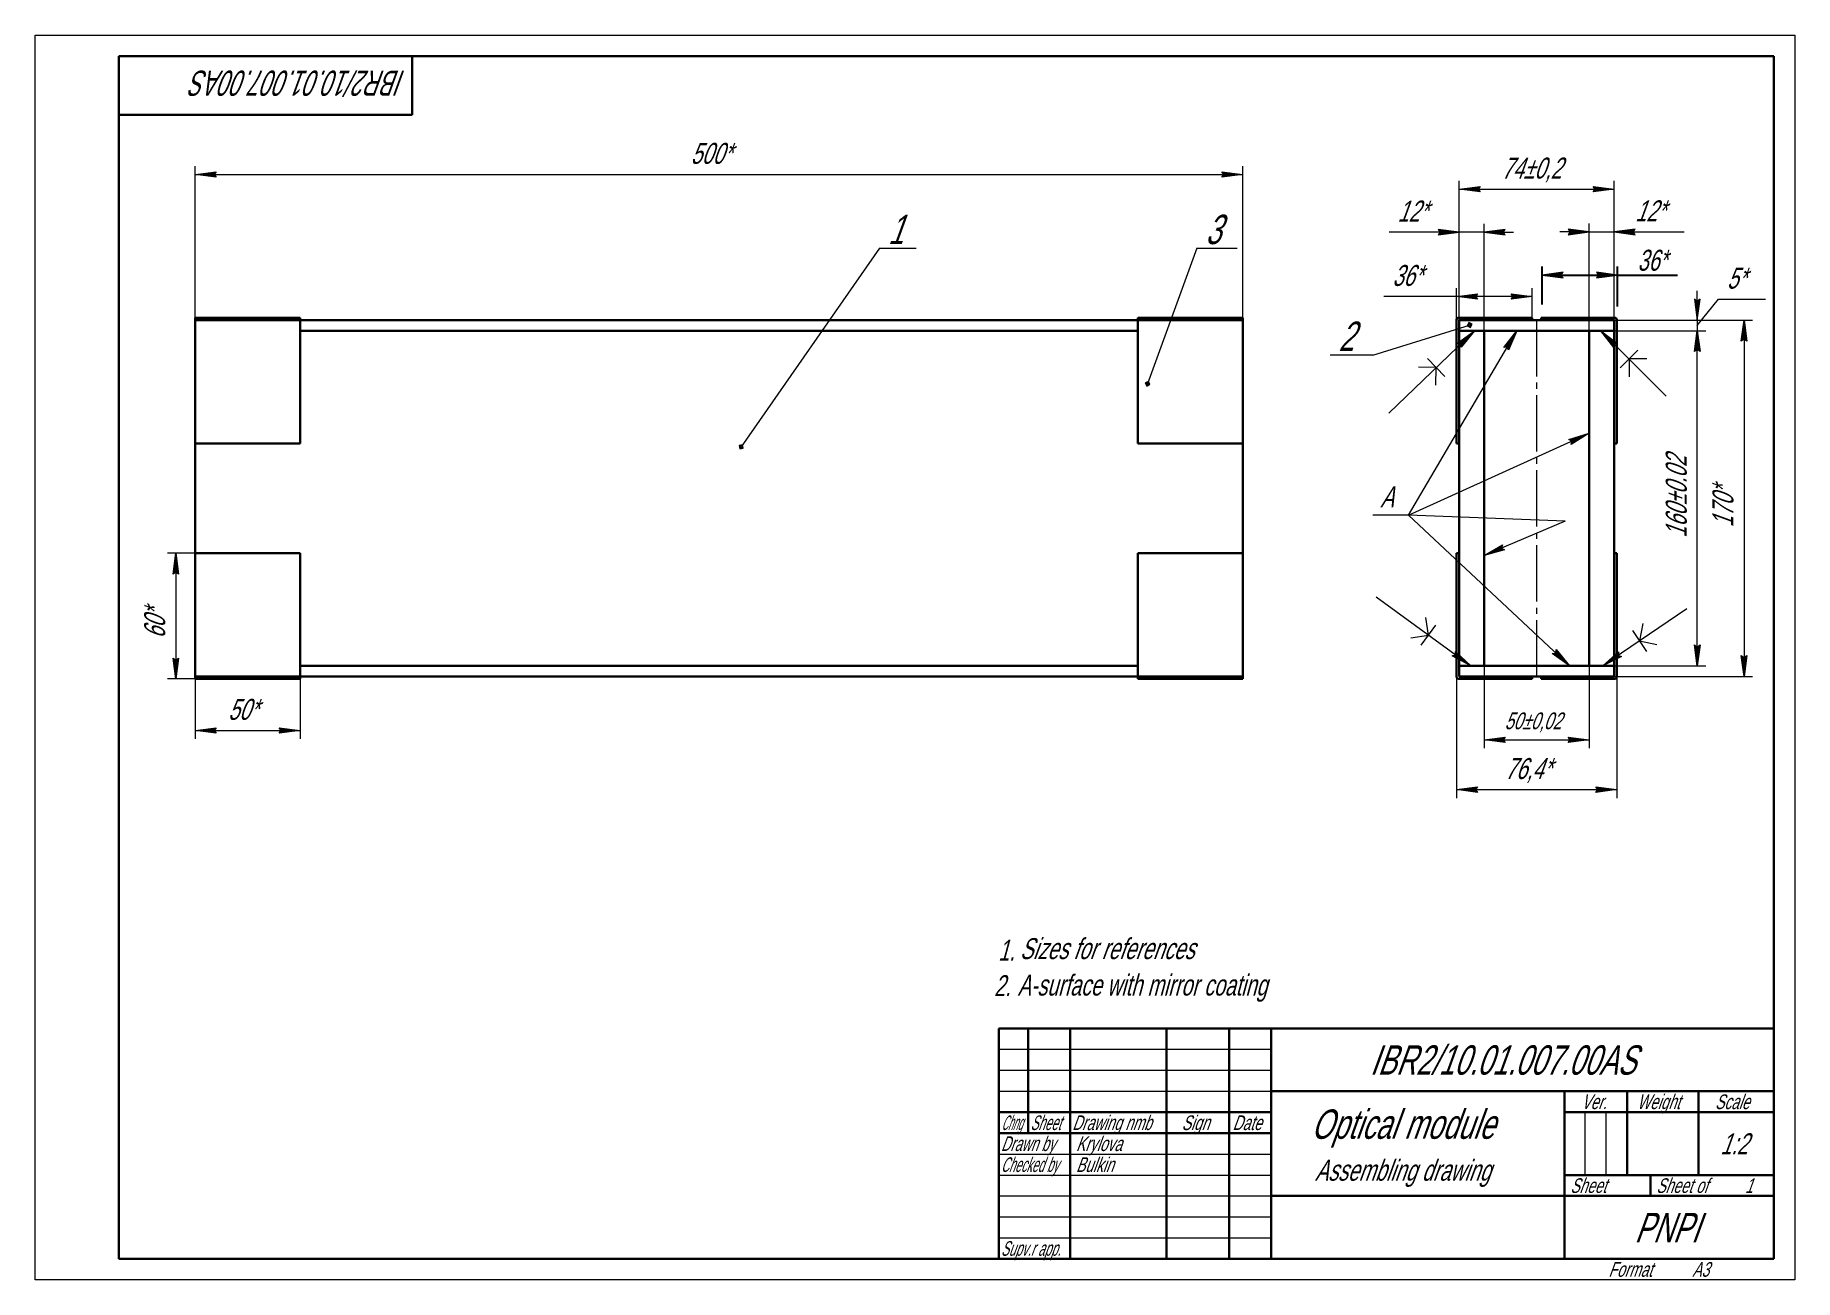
# Model space of a CAD drawing. Header units: millimetres. Extents: x 0 to 420, y 0 to 297.
import ezdxf

# ---------------------------------------------------------------- set-up
doc = ezdxf.new("R2010")
doc.units = ezdxf.units.MM
for name, pattern in [('K5LT_AXLED', [17.9, 13.4, -1.5, 1.5, -1.5]), ('K5LT_BASIC', [0]), ('K5LT_THIN', [0])]:
    doc.linetypes.add(name, pattern=pattern)
doc.layers.get('0').update_dxf_attribs({"linetype": 'CONTINUOUS'})
doc.layers.get('Defpoints').update_dxf_attribs({"linetype": 'CONTINUOUS'})
doc.layers.add('0_VIEW1', color=7, linetype='CONTINUOUS')
doc.styles.add('K5_DIMSTYLE', font='win_eskd.shx', dxfattribs={"width": 0.7, "oblique": 15, "bigfont": 'b_eskd.shx'})
doc.dimstyles.new('K5_DIMSTYLE', dxfattribs={"dimtxt": 5, "dimasz": 1, "dimexe": 2, "dimexo": 0, "dimgap": 1, "dimtad": 1, "dimtxsty": 'K5_DIMSTYLE', "dimcen": 5, "dimdle": 5, "dimclrd": 7, "dimclre": 7, "dimclrt": 7, "dimadec": 0, "dimazin": 0, "dimtfac": 0.666, "dimtdec": 4, "dimtmove": 0, "dimatfit": 3, "dimfxl": 1, "dimtvp": 1, "dimtolj": 1, "dimtzin": 0, "dimarcsym": 0})

# ---------------------------------------------------------------- blocks, each defined once
blk = doc.blocks.new('*D13')
at = {"color": 7, "oblique": 20, "width": 0.7}
blk.add_text('Sizes for references', height=5, dxfattribs=at).set_placement((235, 76.53))
blk = doc.blocks.new('*D14')
at = {"layer": '0_VIEW1'}
for points in [[(365.88, 249.4), (370.88, 250.05), (365.88, 250.71), (366.38, 250.05)], [(381.38, 250.05), (381.88, 250.71), (376.88, 250.05), (381.88, 249.4)]]:
    blk.add_hatch(color=7, dxfattribs=at).paths.add_polyline_path(points)
at = {"layer": '0_VIEW1', "color": 7, "linetype": 'K5LT_THIN', "lineweight": 18}
for p, q in [((370.88, 226.48), (370.88, 252.05)), ((376.88, 226.48), (376.88, 252.05)), ((370.88, 250.05), (363.88, 250.05)), ((370.88, 250.05), (365.88, 250.71)), ((365.88, 250.71), (366.38, 250.05)), ((366.38, 250.05), (365.88, 249.4)), ((365.88, 249.4), (370.88, 250.05)), ((370.88, 250.05), (376.88, 250.05)), ((381.88, 250.71), (376.88, 250.05)), ((376.88, 250.05), (381.88, 249.4)), ((376.88, 250.05), (383.88, 250.05)), ((376.88, 250.05), (393.6, 250.05)), ((381.38, 250.05), (381.88, 250.71)), ((381.88, 249.4), (381.38, 250.05))]:
    blk.add_line(p, q, dxfattribs=at)
at = {"layer": '0_VIEW1', "color": 7, "oblique": 20, "width": 0.7}
blk.add_text('12*', height=5, dxfattribs=at).set_placement((381.88, 252.59))
blk = doc.blocks.new('K5_INSIDE')
at = {"layer": '0_VIEW1'}
blk.add_hatch(color=0, dxfattribs=at).paths.add_polyline_path([(5, -0.66), (4.5, 0), (5, 0.66), (0, 0)])
at = {"layer": '0_VIEW1', "color": 0, "linetype": 'K5LT_THIN', "lineweight": 18}
for p, q in [((0, 0), (5, 0.66)), ((5, -0.66), (0, 0)), ((5, 0.66), (4.5, 0)), ((4.5, 0), (5, -0.66))]:
    blk.add_line(p, q, dxfattribs=at)
blk = doc.blocks.new('*D15')
at = {"layer": '0_VIEW1'}
for points in [[(334.88, 249.33), (339.88, 249.99), (334.88, 250.65), (335.38, 249.99)], [(350.38, 249.99), (350.88, 250.65), (345.88, 249.99), (350.88, 249.33)]]:
    blk.add_hatch(color=7, dxfattribs=at).paths.add_polyline_path(points)
at = {"layer": '0_VIEW1', "color": 7, "linetype": 'K5LT_THIN', "lineweight": 18}
for p, q in [((339.88, 249.99), (323.17, 249.99)), ((339.88, 249.99), (332.88, 249.99)), ((339.88, 249.99), (334.88, 250.65)), ((334.88, 250.65), (335.38, 249.99)), ((335.38, 249.99), (334.88, 249.33)), ((334.88, 249.33), (339.88, 249.99)), ((339.88, 226.48), (339.88, 251.99)), ((345.88, 249.99), (339.88, 249.99)), ((345.88, 226.48), (345.88, 251.99)), ((350.88, 250.65), (345.88, 249.99)), ((345.88, 249.99), (350.88, 249.33)), ((345.88, 249.99), (352.88, 249.99)), ((350.38, 249.99), (350.88, 250.65)), ((350.88, 249.33), (350.38, 249.99))]:
    blk.add_line(p, q, dxfattribs=at)
at = {"layer": '0_VIEW1', "color": 7, "oblique": 20, "width": 0.7}
blk.add_text('12*', height=5, dxfattribs=at).set_placement((325.17, 252.53))
blk = doc.blocks.new('*D16')
at = {"layer": '0_VIEW1'}
for points in [[(408.54, 223.98), (407.88, 228.98), (407.23, 223.98), (407.88, 224.48)], [(407.88, 143.98), (408.54, 148.98), (407.88, 148.48), (407.23, 148.98)]]:
    blk.add_hatch(color=7, dxfattribs=at).paths.add_polyline_path(points)
at = {"layer": '0_VIEW1', "color": 7, "linetype": 'K5LT_THIN', "lineweight": 18}
for p, q in [((394.73, 228.98), (409.88, 228.98)), ((407.23, 223.98), (407.88, 228.98)), ((407.88, 228.98), (408.54, 223.98)), ((407.88, 228.98), (407.88, 143.98)), ((407.88, 224.48), (407.23, 223.98)), ((408.54, 223.98), (407.88, 224.48)), ((407.88, 143.98), (407.23, 148.98)), ((407.23, 148.98), (407.88, 148.48)), ((407.88, 148.48), (408.54, 148.98)), ((408.54, 148.98), (407.88, 143.98)), ((376.88, 143.98), (409.88, 143.98))]:
    blk.add_line(p, q, dxfattribs=at)
at = {"layer": '0_VIEW1', "color": 7, "oblique": 20, "width": 0.7}
blk.add_text('170*', height=5, rotation=90, dxfattribs=at).set_placement((405.35, 179.54))
blk = doc.blocks.new('K5_OUTSIDE')
at = {"layer": '0_VIEW1'}
blk.add_hatch(color=0, dxfattribs=at).paths.add_polyline_path([(-5, -0.66), (0, 0), (-5, 0.66), (-4.5, 0)])
at = {"layer": '0_VIEW1', "color": 0, "linetype": 'K5LT_THIN', "lineweight": 18}
for p, q in [((0, 0), (-7, 0)), ((0, 0), (-5, 0.66)), ((-5, 0.66), (-4.5, 0)), ((-4.5, 0), (-5, -0.66)), ((-5, -0.66), (0, 0))]:
    blk.add_line(p, q, dxfattribs=at)
blk = doc.blocks.new('*D17')
at = {"layer": '0_VIEW1'}
for points in [[(43.22, 263.11), (42.72, 263.76), (43.22, 264.42), (38.22, 263.76)], [(288.22, 263.76), (283.22, 264.42), (283.72, 263.76), (283.22, 263.11)]]:
    blk.add_hatch(color=7, dxfattribs=at).paths.add_polyline_path(points)
at = {"layer": '0_VIEW1', "color": 7, "linetype": 'K5LT_THIN', "lineweight": 18}
for p, q in [((38.22, 228.98), (38.22, 265.76)), ((288.22, 228.98), (288.22, 265.76)), ((38.22, 263.76), (43.22, 264.42)), ((43.22, 263.11), (38.22, 263.76)), ((38.22, 263.76), (288.22, 263.76)), ((43.22, 264.42), (42.72, 263.76)), ((42.72, 263.76), (43.22, 263.11)), ((283.72, 263.76), (283.22, 264.42)), ((283.22, 264.42), (288.22, 263.76)), ((288.22, 263.76), (283.22, 263.11)), ((283.22, 263.11), (283.72, 263.76))]:
    blk.add_line(p, q, dxfattribs=at)
at = {"layer": '0_VIEW1', "color": 7, "oblique": 20, "width": 0.7}
blk.add_text('500*', height=5, dxfattribs=at).set_placement((156.44, 266.3))
blk = doc.blocks.new('*LEADERPOS72018')
at = {"layer": '0_VIEW1'}
h = blk.add_hatch(color=7, dxfattribs=at)
h.paths.add_polyline_path([(169, 198.43), (168.85, 199.27), (168.02, 199.12), (168.16, 198.28)])
h.paths.add_polyline_path([(168.68, 199.02), (168.75, 198.61), (168.34, 198.53), (168.26, 198.95)])
at = {"layer": '0_VIEW1', "color": 7, "linetype": 'K5LT_THIN', "lineweight": 18}
for p, q in [((201.52, 246.15), (168.51, 198.78)), ((201.52, 246.15), (210.24, 246.15)), ((168.85, 199.27), (168.02, 199.12)), ((168.02, 199.12), (168.16, 198.28)), ((168.16, 198.28), (169, 198.43)), ((168.68, 199.02), (168.26, 198.95)), ((168.26, 198.95), (168.34, 198.53)), ((168.34, 198.53), (168.75, 198.61)), ((168.68, 199.02), (168.85, 199.27)), ((168.75, 198.61), (168.68, 199.02)), ((169, 198.43), (168.85, 199.27))]:
    blk.add_line(p, q, dxfattribs=at)
at = {"layer": '0_VIEW1', "color": 7, "oblique": 20, "width": 0.7}
blk.add_text('1', height=7, dxfattribs=at).set_placement((203.52, 247.15))
blk = doc.blocks.new('*LEADERPOS82119')
at = {"layer": '0_VIEW1'}
h = blk.add_hatch(color=7, dxfattribs=at)
h.paths.add_polyline_path([(342.57, 227.26), (342.97, 228.01), (342.21, 228.41), (341.82, 227.66)])
h.paths.add_polyline_path([(342.68, 227.93), (342.3, 228.12), (342.11, 227.75), (342.48, 227.55)])
at = {"layer": '0_VIEW1', "color": 7, "linetype": 'K5LT_THIN', "lineweight": 18}
for p, q in [((319.26, 220.66), (342.39, 227.84)), ((342.21, 228.41), (341.82, 227.66)), ((342.11, 227.75), (341.82, 227.66)), ((341.82, 227.66), (342.57, 227.26)), ((342.3, 228.12), (342.11, 227.75)), ((342.11, 227.75), (342.48, 227.55)), ((342.97, 228.01), (342.21, 228.41)), ((342.68, 227.93), (342.3, 228.12)), ((342.48, 227.55), (342.68, 227.93)), ((342.57, 227.26), (342.97, 228.01)), ((319.26, 220.66), (309.06, 220.66))]:
    blk.add_line(p, q, dxfattribs=at)
at = {"layer": '0_VIEW1', "color": 7, "oblique": 20, "width": 0.7}
blk.add_text('2', height=7, dxfattribs=at).set_placement((311.06, 221.66))
blk = doc.blocks.new('*D20')
at = {"layer": '0_VIEW1'}
blk.add_hatch(color=7, dxfattribs=at).paths.add_polyline_path([(396.73, 228.98), (397.39, 233.98), (396.73, 233.48), (396.07, 233.98)])
at = {"layer": '0_VIEW1', "color": 7, "linetype": 'K5LT_THIN', "lineweight": 18}
for p, q in [((396.73, 228.98), (396.73, 235.98)), ((396.73, 233.48), (396.07, 233.98)), ((396.07, 233.98), (396.73, 228.98)), ((396.73, 228.98), (397.39, 233.98)), ((397.39, 233.98), (396.73, 233.48)), ((396.73, 227.73), (401.78, 233.98)), ((401.78, 233.98), (412.98, 233.98)), ((376.88, 228.98), (398.73, 228.98)), ((396.73, 228.98), (396.73, 226.48))]:
    blk.add_line(p, q, dxfattribs=at)
at = {"layer": '0_VIEW1', "color": 7, "oblique": 20, "width": 0.7}
blk.add_text('5*', height=5, dxfattribs=at).set_placement((403.78, 236.52))
blk = doc.blocks.new('_NONE')
blk = doc.blocks.new('*LEADER122521')
at = {"layer": '0_VIEW1'}
for points in [[(351.66, 221.84), (353.62, 226.48), (350.52, 222.5), (351.34, 222.6)], [(366.06, 200.54), (370.88, 202.01), (366.6, 199.34), (366.78, 200.15)], [(366.22, 146.48), (363.02, 150.38), (362.93, 149.56), (362.12, 149.42)]]:
    blk.add_hatch(color=7, dxfattribs=at).paths.add_polyline_path(points)
at = {"layer": '0_VIEW1', "color": 7, "linetype": 'K5LT_THIN', "lineweight": 18}
for p, q in [((327.8, 182.48), (353.62, 226.48)), ((350.52, 222.5), (353.62, 226.48)), ((351.34, 222.6), (350.52, 222.5)), ((351.66, 221.84), (351.34, 222.6)), ((353.62, 226.48), (351.66, 221.84)), ((327.8, 182.48), (370.88, 202.01)), ((366.06, 200.54), (370.88, 202.01)), ((370.88, 202.01), (366.6, 199.34)), ((366.78, 200.15), (366.06, 200.54)), ((366.6, 199.34), (366.78, 200.15)), ((327.8, 182.48), (366.22, 146.48)), ((362.12, 149.42), (362.93, 149.56)), ((366.22, 146.48), (362.12, 149.42)), ((362.93, 149.56), (363.02, 150.38)), ((363.02, 150.38), (366.22, 146.48))]:
    blk.add_line(p, q, dxfattribs=at)
blk = doc.blocks.new('*LEADER132622')
at = {"layer": '0_VIEW1'}
blk.add_hatch(color=7, dxfattribs=at).paths.add_polyline_path([(350.74, 174.17), (350.02, 174.58), (350.23, 175.38), (345.88, 172.82)])
at = {"layer": '0_VIEW1', "color": 7, "linetype": 'K5LT_THIN', "lineweight": 18}
for p, q in [((365.17, 181.01), (345.88, 172.82)), ((345.88, 172.82), (350.23, 175.38)), ((350.74, 174.17), (345.88, 172.82)), ((350.23, 175.38), (350.02, 174.58)), ((350.02, 174.58), (350.74, 174.17))]:
    blk.add_line(p, q, dxfattribs=at)
blk = doc.blocks.new('*LEADER142723')
at = {"layer": '0_VIEW1'}
blk.add_hatch(color=7, dxfattribs=at).paths.add_polyline_path([(377.71, 223.41), (376.89, 223.3), (376.78, 222.48), (373.71, 226.48)])
at = {"layer": '0_VIEW1', "color": 7, "linetype": 'K5LT_THIN', "lineweight": 18}
for p, q in [((373.71, 226.48), (377.71, 223.41)), ((376.78, 222.48), (373.71, 226.48)), ((389.3, 210.89), (373.71, 226.48)), ((376.89, 223.3), (376.78, 222.48)), ((377.71, 223.41), (376.89, 223.3)), ((382.56, 221.87), (378.32, 217.63)), ((384.68, 219.75), (380.44, 219.75)), ((380.44, 219.75), (380.44, 215.5))]:
    blk.add_line(p, q, dxfattribs=at)
blk = doc.blocks.new('*LEADER152824')
at = {"layer": '0_VIEW1'}
blk.add_hatch(color=7, dxfattribs=at).paths.add_polyline_path([(340.38, 222.55), (343.52, 226.48), (339.46, 223.49), (340.28, 223.37)])
at = {"layer": '0_VIEW1', "color": 7, "linetype": 'K5LT_THIN', "lineweight": 18}
for p, q in [((323.08, 206.84), (343.52, 226.48)), ((339.46, 223.49), (343.52, 226.48)), ((340.28, 223.37), (339.46, 223.49)), ((340.38, 222.55), (340.28, 223.37)), ((343.52, 226.48), (340.38, 222.55)), ((336.46, 215.54), (332.31, 219.87)), ((334.38, 217.7), (330.14, 217.79)), ((334.3, 213.46), (334.38, 217.7))]:
    blk.add_line(p, q, dxfattribs=at)
blk = doc.blocks.new('*LEADER162925')
at = {"layer": '0_VIEW1'}
blk.add_hatch(color=7, dxfattribs=at).paths.add_polyline_path([(377.87, 149.01), (378.65, 148.74), (374.14, 146.48), (377.91, 149.83)])
at = {"layer": '0_VIEW1', "color": 7, "linetype": 'K5LT_THIN', "lineweight": 18}
for p, q in [((394.2, 160.08), (374.14, 146.48)), ((383.73, 156.61), (382.93, 152.44)), ((381.25, 154.92), (384.61, 149.96)), ((382.93, 152.44), (387.1, 151.64)), ((374.14, 146.48), (377.91, 149.83)), ((378.65, 148.74), (374.14, 146.48)), ((377.91, 149.83), (377.87, 149.01)), ((377.87, 149.01), (378.65, 148.74))]:
    blk.add_line(p, q, dxfattribs=at)
blk = doc.blocks.new('*LEADER173026')
at = {"layer": '0_VIEW1'}
blk.add_hatch(color=7, dxfattribs=at).paths.add_polyline_path([(342.65, 146.48), (339, 149.96), (339.01, 149.13), (338.22, 148.9)])
at = {"layer": '0_VIEW1', "color": 7, "linetype": 'K5LT_THIN', "lineweight": 18}
for p, q in [((320.07, 162.94), (342.65, 146.48)), ((330.8, 151.41), (334.34, 156.25)), ((332.57, 153.83), (331.91, 158.02)), ((328.38, 153.17), (332.57, 153.83)), ((338.22, 148.9), (339.01, 149.13)), ((342.65, 146.48), (338.22, 148.9)), ((339.01, 149.13), (339, 149.96)), ((339, 149.96), (342.65, 146.48))]:
    blk.add_line(p, q, dxfattribs=at)
blk = doc.blocks.new('*D27')
at = {"layer": '0_VIEW1'}
for points in [[(344.28, 233.98), (343.78, 234.64), (344.28, 235.29), (339.28, 234.64)], [(357.28, 234.64), (352.28, 235.29), (352.78, 234.64), (352.28, 233.98)]]:
    blk.add_hatch(color=7, dxfattribs=at).paths.add_polyline_path(points)
at = {"layer": '0_VIEW1', "color": 7, "linetype": 'K5LT_THIN', "lineweight": 18}
for p, q in [((339.28, 229.08), (339.28, 236.64)), ((339.28, 234.64), (344.28, 235.29)), ((344.28, 235.29), (343.78, 234.64)), ((352.78, 234.64), (352.28, 235.29)), ((352.28, 235.29), (357.28, 234.64)), ((357.28, 229.58), (357.28, 236.64)), ((339.28, 234.64), (321.9, 234.64)), ((344.28, 233.98), (339.28, 234.64)), ((357.28, 234.64), (339.28, 234.64)), ((343.78, 234.64), (344.28, 233.98)), ((357.28, 234.64), (352.28, 233.98)), ((352.28, 233.98), (352.78, 234.64))]:
    blk.add_line(p, q, dxfattribs=at)
at = {"layer": '0_VIEW1', "color": 7, "oblique": 20, "width": 0.7}
blk.add_text('36*', height=5, dxfattribs=at).set_placement((323.9, 237.17))
blk = doc.blocks.new('*D28')
at = {"layer": '0_VIEW1', "color": 7, "lineweight": -2}
for p, q in [((359.68, 232.73), (359.68, 241.77)), ((360.68, 239.77), (376.68, 239.77)), ((377.68, 232.23), (377.68, 241.77)), ((377.68, 239.77), (392.01, 239.77))]:
    blk.add_line(p, q, dxfattribs=at)
at = {"layer": 'Defpoints', "color": 0}
for p in [(359.68, 239.77), (359.68, 232.73), (377.68, 232.23)]:
    blk.add_point(p, dxfattribs=at)
at = {"layer": '0_VIEW1', "color": 7, "lineweight": -2, "rotation": 180}
blk.add_blockref('K5_OUTSIDE', (359.68, 239.77), dxfattribs=at)
at = {"layer": '0_VIEW1', "color": 7, "lineweight": -2}
blk.add_blockref('K5_OUTSIDE', (377.68, 239.77), dxfattribs=at)
at = {"layer": '0_VIEW1', "color": 7, "insert": (385.34, 243.27), "char_height": 5, "attachment_point": 5, "style": 'K5_DIMSTYLE'}
blk.add_mtext('\\A1; 36*', dxfattribs=at)
blk = doc.blocks.new('*D29')
at = {"layer": '0_VIEW1'}
for points in [[(43.22, 130.42), (42.72, 131.08), (43.22, 131.74), (38.22, 131.08)], [(63.22, 131.08), (58.22, 131.74), (58.72, 131.08), (58.22, 130.42)]]:
    blk.add_hatch(color=7, dxfattribs=at).paths.add_polyline_path(points)
at = {"layer": '0_VIEW1', "color": 7, "linetype": 'K5LT_THIN', "lineweight": 18}
for p, q in [((38.22, 143.38), (38.22, 129.08)), ((63.22, 143.38), (63.22, 129.08)), ((38.22, 131.08), (43.22, 131.74)), ((43.22, 130.42), (38.22, 131.08)), ((38.22, 131.08), (63.22, 131.08)), ((43.22, 131.74), (42.72, 131.08)), ((42.72, 131.08), (43.22, 130.42)), ((58.72, 131.08), (58.22, 131.74)), ((58.22, 131.74), (63.22, 131.08)), ((63.22, 131.08), (58.22, 130.42)), ((58.22, 130.42), (58.72, 131.08))]:
    blk.add_line(p, q, dxfattribs=at)
at = {"layer": '0_VIEW1', "color": 7, "oblique": 20, "width": 0.7}
blk.add_text('50*', height=5, dxfattribs=at).set_placement((46.03, 133.62))
blk = doc.blocks.new('*D30')
at = {"layer": '0_VIEW1'}
for points in [[(34.22, 168.38), (33.56, 173.38), (32.9, 168.38), (33.56, 168.88)], [(33.56, 143.38), (34.22, 148.38), (33.56, 147.88), (32.9, 148.38)]]:
    blk.add_hatch(color=7, dxfattribs=at).paths.add_polyline_path(points)
at = {"layer": '0_VIEW1', "color": 7, "linetype": 'K5LT_THIN', "lineweight": 18}
for p, q in [((38.22, 173.38), (31.56, 173.38)), ((32.9, 168.38), (33.56, 173.38)), ((33.56, 173.38), (34.22, 168.38)), ((33.56, 173.38), (33.56, 143.38)), ((33.56, 168.88), (32.9, 168.38)), ((34.22, 168.38), (33.56, 168.88)), ((33.56, 143.38), (32.9, 148.38)), ((32.9, 148.38), (33.56, 147.88)), ((33.56, 147.88), (34.22, 148.38)), ((34.22, 148.38), (33.56, 143.38)), ((38.22, 143.38), (31.56, 143.38))]:
    blk.add_line(p, q, dxfattribs=at)
at = {"layer": '0_VIEW1', "color": 7, "oblique": 20, "width": 0.7}
blk.add_text('60*', height=5, rotation=90, dxfattribs=at).set_placement((31.02, 153))
blk = doc.blocks.new('*D31')
at = {"layer": '0_VIEW1'}
for points in [[(344.28, 116.31), (343.78, 116.97), (344.28, 117.63), (339.28, 116.97)], [(377.48, 116.97), (372.48, 117.63), (372.98, 116.97), (372.48, 116.31)]]:
    blk.add_hatch(color=7, dxfattribs=at).paths.add_polyline_path(points)
at = {"layer": '0_VIEW1', "color": 7, "linetype": 'K5LT_THIN', "lineweight": 18}
for p, q in [((339.28, 143.88), (339.28, 114.97)), ((377.48, 143.88), (377.48, 114.97)), ((339.28, 116.97), (344.28, 117.63)), ((344.28, 117.63), (343.78, 116.97)), ((372.98, 116.97), (372.48, 117.63)), ((372.48, 117.63), (377.48, 116.97)), ((344.28, 116.31), (339.28, 116.97)), ((339.28, 116.97), (377.48, 116.97)), ((343.78, 116.97), (344.28, 116.31)), ((377.48, 116.97), (372.48, 116.31)), ((372.48, 116.31), (372.98, 116.97))]:
    blk.add_line(p, q, dxfattribs=at)
at = {"layer": '0_VIEW1', "color": 7, "oblique": 20, "width": 0.7}
blk.add_text('76,4*', height=5, dxfattribs=at).set_placement((350.78, 119.5))
blk = doc.blocks.new('*LEADERPOS233632')
at = {"layer": '0_VIEW1'}
h = blk.add_hatch(color=7, dxfattribs=at)
h.paths.add_polyline_path([(265.3, 213.26), (266.07, 213.62), (265.71, 214.39), (264.94, 214.03)])
h.paths.add_polyline_path([(265.79, 213.72), (265.61, 214.11), (265.22, 213.93), (265.4, 213.54)])
at = {"layer": '0_VIEW1', "color": 7, "linetype": 'K5LT_THIN', "lineweight": 18}
for p, q in [((277.26, 246.15), (265.5, 213.82)), ((277.26, 246.15), (286.9, 246.15)), ((265.71, 214.39), (264.94, 214.03)), ((265.61, 214.11), (265.71, 214.39)), ((266.07, 213.62), (265.71, 214.39)), ((264.94, 214.03), (265.3, 213.26)), ((265.61, 214.11), (265.22, 213.93)), ((265.22, 213.93), (265.4, 213.54)), ((265.3, 213.26), (266.07, 213.62)), ((265.4, 213.54), (265.79, 213.72)), ((265.79, 213.72), (265.61, 214.11))]:
    blk.add_line(p, q, dxfattribs=at)
at = {"layer": '0_VIEW1', "color": 7, "oblique": 20, "width": 0.7}
blk.add_text('3', height=7, dxfattribs=at).set_placement((279.26, 247.15))

msp = doc.modelspace()

# ---------------------------------------------------------------- hatches: boundary and pattern name
at = {"layer": '0_VIEW1'}
for points in [[(344.3827, 260.2553), (344.8827, 260.9135), (339.8827, 260.2553), (344.8827, 259.597)], [(371.8827, 259.597), (376.8827, 260.2553), (371.8827, 260.9135), (372.3827, 260.2553)], [(397.3902, 221.484), (396.732, 226.484), (396.0737, 221.484), (396.732, 221.984)], [(396.732, 146.484), (397.3902, 151.484), (396.732, 150.984), (396.0737, 151.484)], [(350.8827, 128.1849), (350.3827, 128.8432), (350.8827, 129.5015), (345.8827, 128.8432)], [(370.8827, 128.8432), (365.8827, 129.5015), (366.3827, 128.8432), (365.8827, 128.1849)]]:
    msp.add_hatch(color=7, dxfattribs=at).paths.add_polyline_path(points)

# ---------------------------------------------------------------- linework, layer by layer
at = {"color": 7, "linetype": 'K5LT_THIN', "lineweight": 18}
for p, q in [((0, 0), (0, 297)), ((0, 297), (420, 297)), ((420, 297), (420, 0)), ((230, 55), (295, 55)), ((230, 50), (295, 50)), ((230, 45), (295, 45)), ((369.9646, 25), (369.9646, 40)), ((374.9823, 25), (374.9823, 40)), ((230, 30), (295, 30)), ((230, 25), (295, 25)), ((230, 20), (295, 20)), ((230, 15), (295, 15)), ((230, 10), (295, 10)), ((420, 0), (0, 0))]:
    msp.add_line(p, q, dxfattribs=at)
at = {"color": 5, "linetype": 'K5LT_BASIC', "lineweight": 30}
for p, q in [((20, 5), (20, 292)), ((20, 292), (415, 292)), ((90, 292), (90, 278)), ((415, 292), (415, 5)), ((90, 278), (20, 278)), ((230, 60), (415, 60)), ((230, 5), (230, 60)), ((237, 35), (237, 60)), ((247, 5), (247, 60)), ((270, 5), (270, 60)), ((285, 5), (285, 60)), ((295, 5), (295, 60)), ((295, 45), (415, 45)), ((365, 5), (365, 45)), ((380, 25), (380, 45)), ((397, 25), (397, 45)), ((230, 40), (295, 40)), ((365, 40), (380, 40)), ((380, 40), (415, 40)), ((230, 35), (295, 35)), ((365, 25), (415, 25)), ((385.575, 20), (385.575, 25)), ((295, 20), (365, 20)), ((365, 20), (415, 20)), ((415, 5), (20, 5))]:
    msp.add_line(p, q, dxfattribs=at)
at = {"layer": '0_VIEW1', "color": 7, "lineweight": 18}
for p, q in [((339.8827, 228.984), (339.8827, 262.2553)), ((339.8827, 260.2553), (344.8827, 260.9135)), ((344.8827, 260.9135), (344.3827, 260.2553)), ((372.3827, 260.2553), (371.8827, 260.9135)), ((371.8827, 260.9135), (376.8827, 260.2553)), ((376.8827, 228.984), (376.8827, 262.2553)), ((344.8827, 259.597), (339.8827, 260.2553)), ((339.8827, 260.2553), (376.8827, 260.2553)), ((344.3827, 260.2553), (344.8827, 259.597)), ((376.8827, 260.2553), (371.8827, 259.597)), ((371.8827, 259.597), (372.3827, 260.2553)), ((374.8827, 226.484), (398.732, 226.484)), ((396.0737, 221.484), (396.732, 226.484)), ((396.732, 226.484), (397.3902, 221.484)), ((396.732, 146.484), (396.732, 226.484)), ((396.732, 221.984), (396.0737, 221.484)), ((397.3902, 221.484), (396.732, 221.984)), ((396.732, 146.484), (396.0737, 151.484)), ((396.0737, 151.484), (396.732, 150.984)), ((396.732, 150.984), (397.3902, 151.484)), ((397.3902, 151.484), (396.732, 146.484)), ((345.8827, 146.484), (345.8827, 126.8432)), ((370.8827, 146.484), (370.8827, 126.8432)), ((374.8827, 146.484), (398.732, 146.484)), ((345.8827, 128.8432), (350.8827, 129.5015)), ((350.8827, 128.1849), (345.8827, 128.8432)), ((345.8827, 128.8432), (370.8827, 128.8432)), ((350.8827, 129.5015), (350.3827, 128.8432)), ((350.3827, 128.8432), (350.8827, 128.1849)), ((366.3827, 128.8432), (365.8827, 129.5015)), ((365.8827, 129.5015), (370.8827, 128.8432)), ((370.8827, 128.8432), (365.8827, 128.1849)), ((365.8827, 128.1849), (366.3827, 128.8432))]:
    msp.add_line(p, q, dxfattribs=at)
at = {"layer": '0_VIEW1', "color": 5, "linetype": 'K5LT_BASIC', "lineweight": 30}
for p, q in [((63.2173, 229.584), (38.2173, 229.584)), ((38.2173, 229.584), (38.2173, 228.984)), ((38.2173, 228.984), (288.2173, 228.984)), ((38.2173, 228.984), (38.2173, 143.984)), ((63.2173, 229.584), (63.2173, 199.584)), ((263.2173, 229.584), (263.2173, 199.584)), ((263.2173, 229.584), (288.2173, 229.584)), ((288.2173, 229.584), (288.2173, 228.984)), ((288.2173, 228.984), (288.2173, 143.984)), ((339.2827, 229.084), (339.2827, 199.584)), ((357.2827, 229.584), (339.7827, 229.584)), ((339.8827, 143.984), (339.8827, 228.984)), ((339.8827, 228.984), (376.8827, 228.984)), ((357.2827, 228.984), (357.2827, 229.584)), ((376.9827, 229.584), (359.4827, 229.584)), ((359.4827, 229.584), (359.4827, 228.984)), ((376.8827, 143.984), (376.8827, 228.984)), ((377.4827, 199.584), (377.4827, 229.084)), ((63.2173, 226.484), (263.2173, 226.484)), ((339.8827, 226.484), (376.8827, 226.484)), ((345.8827, 226.484), (345.8827, 146.484)), ((370.8827, 226.484), (370.8827, 146.484)), ((63.2173, 199.584), (38.2173, 199.584)), ((263.2173, 199.584), (288.2173, 199.584)), ((339.2827, 199.584), (339.8827, 199.584)), ((376.8827, 199.584), (377.4827, 199.584)), ((63.2173, 173.384), (38.2173, 173.384)), ((63.2173, 143.384), (63.2173, 173.384)), ((263.2173, 143.384), (263.2173, 173.384)), ((263.2173, 173.384), (288.2173, 173.384)), ((339.2827, 143.884), (339.2827, 173.384)), ((339.2827, 173.384), (339.8827, 173.384)), ((376.8827, 173.384), (377.4827, 173.384)), ((377.4827, 173.384), (377.4827, 143.884)), ((38.2173, 143.984), (288.2173, 143.984)), ((38.2173, 143.384), (38.2173, 143.984)), ((63.2173, 143.384), (38.2173, 143.384)), ((263.2173, 146.484), (63.2173, 146.484)), ((263.2173, 143.384), (288.2173, 143.384)), ((288.2173, 143.384), (288.2173, 143.984)), ((357.2827, 143.384), (339.7827, 143.384)), ((376.8827, 146.484), (339.8827, 146.484)), ((339.8827, 143.984), (376.8827, 143.984)), ((357.2827, 143.984), (357.2827, 143.384)), ((359.4827, 143.384), (359.4827, 143.984)), ((376.9827, 143.384), (359.4827, 143.384))]:
    msp.add_line(p, q, dxfattribs=at)
at = {"layer": '0_VIEW1', "color": 30, "linetype": 'K5LT_AXLED', "lineweight": 18}
msp.add_line((358.3827, 228.984), (358.3827, 143.984), dxfattribs=at)
at = {"layer": '0_VIEW1', "color": 7, "linetype": 'K5LT_THIN', "lineweight": 18}
for p, q in [((327.7955, 182.4818), (319.2955, 182.4818)), ((365.1675, 181.0121), (327.7955, 182.4818))]:
    msp.add_line(p, q, dxfattribs=at)
at = {"layer": '0_VIEW1', "color": 5, "linetype": 'K5LT_BASIC', "lineweight": 30}
for centre, start, end in [((339.7827, 229.084), 90, 180), ((376.9827, 229.084), 0, 90), ((339.7827, 143.884), 180, 270), ((376.9827, 143.884), 270, 0)]:
    msp.add_arc(centre, 0.5, start, end, dxfattribs=at)

# ---------------------------------------------------------------- block references
msp.add_blockref('*D13', (0, 0))
at = {"layer": '0_VIEW1'}
for name in ['*LEADERPOS72018', '*LEADERPOS233632', '*LEADERPOS82119', '*LEADER152824', '*LEADER122521', '*LEADER142723', '*LEADER132622', '*LEADER173026', '*LEADER162925']:
    msp.add_blockref(name, (0, 0), dxfattribs=at)

# ---------------------------------------------------------------- texts
at = {"color": 7, "oblique": 20, "width": 0.65147}
msp.add_text('IBR2/10.01.007.00AS', height=6, rotation=180, dxfattribs=at).set_placement((88.5474, 288.5467))
at = {"oblique": 15, "width": 0.7}
for s, p in [('1.', (229.8569, 76.1408)), ('2.', (228.8785, 67.696)), ('A-surface with mirror coating', (234.5041, 67.8285))]:
    msp.add_text(s, height=5, dxfattribs=at).set_placement(p)
at = {"color": 7, "oblique": 20}
for s, height, width, p in [('IBR2/10.01.007.00AS', 7, 0.7, (318.565, 48.9533)), ('Ver.', 3.5, 0.7, (369.0273, 40.7267)), ('Weight', 3.5, 0.7, (382.321, 40.7267)), ('Scale', 3.5, 0.7, (400.9323, 40.7267)), ('Chng', 3.5, 0.446961, (230.6155, 35.7267)), ('Sheet', 3.5, 0.591299, (237.5387, 35.7267)), ('Drawing nmb', 3.5, 0.68504, (247.5, 35.7267)), ('Sign', 3.5, 0.7, (273.6361, 35.7267)), ('Date', 3.5, 0.7, (285.7657, 35.7267)), ('Optical module', 7, 0.7, (304.4923, 33.6464)), ('Drawn by', 3.5, 0.650025, (230.5, 30.7267)), (' Krylova', 3.5, 0.7, (247.5, 30.7267)), ('1:2', 5, 0.7, (402.2, 29.9667)), ('Checked by', 3.5, 0.551967, (230.5, 25.7267)), (' Bulkin', 3.5, 0.7, (247.5, 25.7267)), ('Assembling drawing', 5, 0.7, (305.4302, 23.6464)), ('Sheet', 3.5, 0.7, (366.3767, 20.7267)), ('Sheet of', 3.5, 0.7, (386.9102, 20.7267)), ('1', 3.5, 0.7, (408.105, 20.7267)), ('PNPI', 7, 0.7, (381.7167, 8.9533)), ('Supv.r app.', 3.5, 0.59426, (230.5, 5.7267)), ('Format', 3.5, 0.7, (375.5, 0.7267)), ('A3', 3.5, 0.7, (395.5, 0.7267))]:
    msp.add_text(s, height=height, dxfattribs=dict(at, width=width)).set_placement(p)
at = {"layer": '0_VIEW1', "color": 7, "oblique": 20, "width": 0.7}
for s, height, p in [('74%%p0,2', 5, (349.9894, 262.7898)), ('A', 5, (321.0623, 184.3685)), ('50%%p0,02', 4, (350.7171, 131.3778))]:
    msp.add_text(s, height=height, dxfattribs=at).set_placement(p)
msp.add_text('160%%p0.02', height=5, rotation=90, dxfattribs=at).set_placement((394.1974, 177.0616))

# ---------------------------------------------------------------- dimensions: what is measured, and where the dimension line sits
at = {"layer": '0_VIEW1'}
for base, p1, p2, override, picture, middle in [((38.2173, 263.7643), (288.2173, 228.984), (38.2173, 228.984), {"dimlfac": 2, "dimpost": ' <>*', "dimblk1": 'K5_OUTSIDE', "dimblk2": 'K5_OUTSIDE', "dimsah": 1}, '*D17', (156.4407, 266.2989)), ((345.8827, 249.9927), (339.8827, 226.484), (345.8827, 226.484), {"dimlfac": 2, "dimpost": ' <>*', "dimblk1": 'K5_INSIDE', "dimblk2": 'K5_INSIDE', "dimsah": 1}, '*D15', (325.166, 252.5273)), ((370.8827, 250.0538), (376.8827, 226.484), (370.8827, 226.484), {"dimlfac": 2, "dimpost": ' <>*', "dimblk1": 'K5_INSIDE', "dimblk2": 'K5_INSIDE', "dimsah": 1}, '*D14', (381.8827, 252.5883)), ((359.6796, 239.7656), (377.6796, 232.2339), (359.6796, 232.7339), {"dimlfac": 2, "dimpost": ' <>*', "dimblk1": 'K5_OUTSIDE', "dimblk2": 'K5_OUTSIDE', "dimsah": 1}, '*D28', (385.3429, 239.7656)), ((357.2827, 234.6362), (339.2827, 229.084), (357.2827, 229.584), {"dimlfac": 2, "dimpost": ' <>*', "dimblk1": 'K5_OUTSIDE', "dimblk2": 'K5_OUTSIDE', "dimsah": 1}, '*D27', (323.9046, 237.1708)), ((38.2173, 131.0805), (63.2173, 143.384), (38.2173, 143.384), {"dimlfac": 2, "dimpost": ' <>*', "dimblk1": 'K5_OUTSIDE', "dimblk2": 'K5_OUTSIDE', "dimsah": 1}, '*D29', (46.0282, 133.6151)), ((339.2827, 116.9678), (377.4827, 143.884), (339.2827, 143.884), {"dimlfac": 2, "dimpost": ' <>*', "dimblk1": 'K5_OUTSIDE', "dimblk2": 'K5_OUTSIDE', "dimsah": 1}, '*D31', (350.7785, 119.5023))]:
    dim = msp.add_linear_dim(base=base, p1=p1, p2=p2, dimstyle='K5_DIMSTYLE', override=override, dxfattribs=at)
    dim.commit()
    dim.dimension.update_dxf_attribs({"geometry": picture, "text_midpoint": middle, "dimtype": 160})
for base, p1, p2, override, picture, middle in [((396.732, 228.984), (396.732, 226.484), (376.8827, 228.984), {"dimtad": 0, "dimtih": 1, "dimtoh": 1, "dimlfac": 2, "dimpost": ' <>*', "dimblk1": 'NONE', "dimblk2": 'K5_INSIDE', "dimsah": 1, "dimtmove": 1}, '*D20', (403.7793, 236.5186)), ((407.8846, 228.984), (376.8827, 143.984), (394.732, 228.984), {"dimlfac": 2, "dimpost": ' <>*', "dimblk1": 'K5_OUTSIDE', "dimblk2": 'K5_OUTSIDE', "dimsah": 1}, '*D16', (405.35, 179.5382)), ((33.5586, 173.384), (38.2173, 143.384), (38.2173, 173.384), {"dimlfac": 2, "dimpost": ' <>*', "dimblk1": 'K5_OUTSIDE', "dimblk2": 'K5_OUTSIDE', "dimsah": 1}, '*D30', (31.024, 152.9965))]:
    dim = msp.add_linear_dim(base=base, p1=p1, p2=p2, angle=90, dimstyle='K5_DIMSTYLE', override=override, dxfattribs=at)
    dim.commit()
    dim.dimension.update_dxf_attribs({"geometry": picture, "text_midpoint": middle, "dimtype": 160})

doc.saveas('drawing.dxf')
